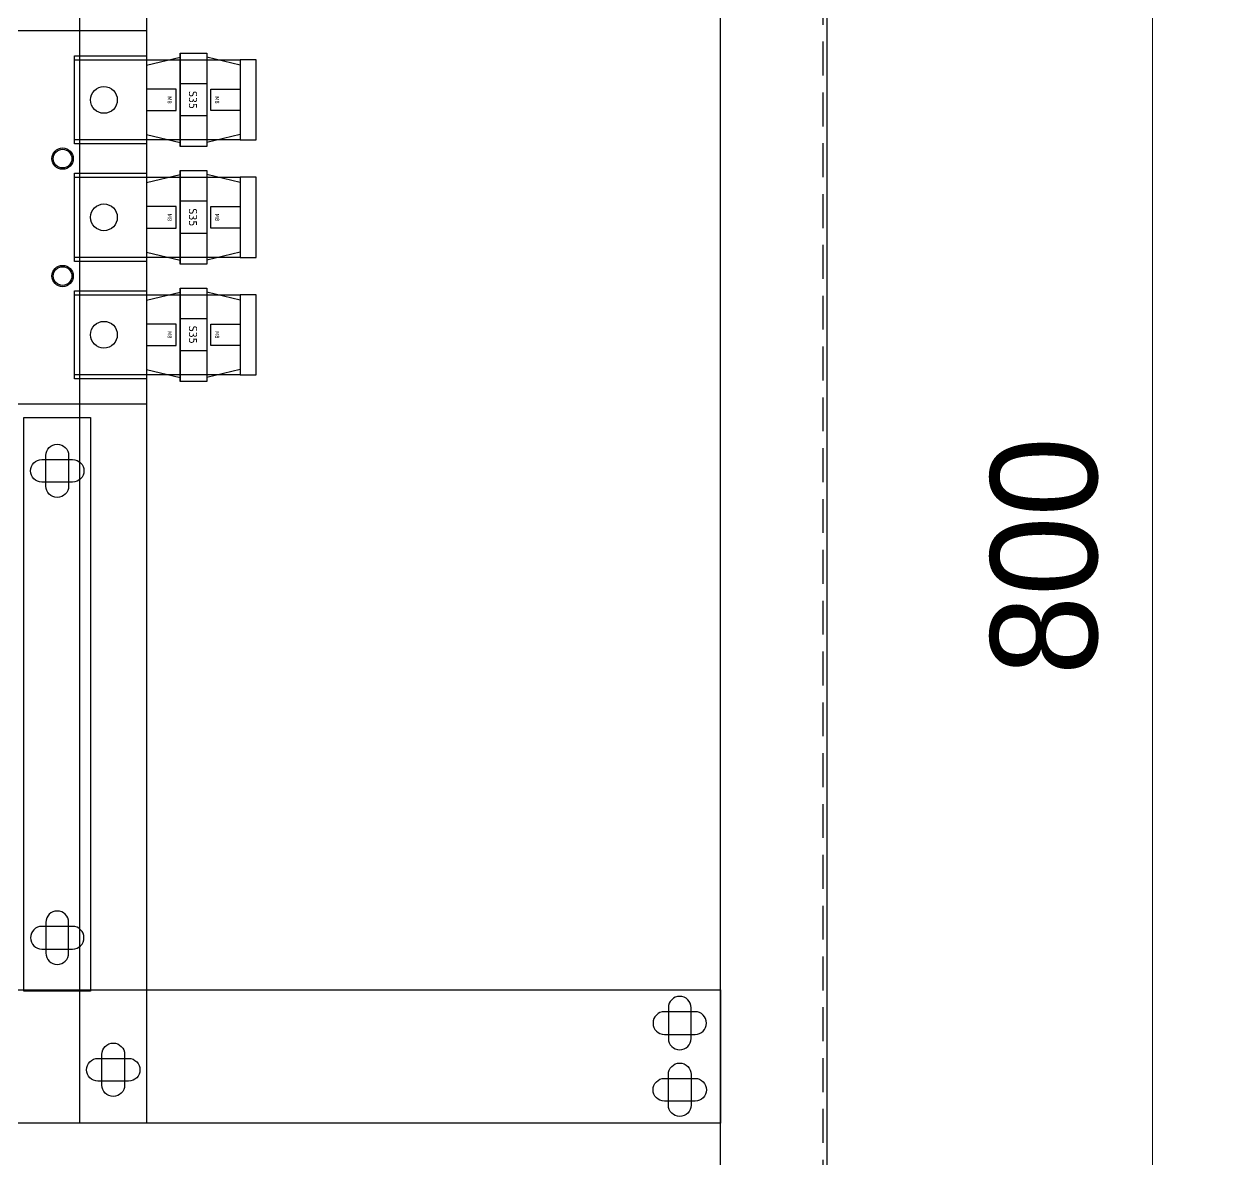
# Model space of a CAD drawing. Header units: millimetres. Extents: x 0 to 5940, y 0 to 4200.
# Drawn here: x 3388.4 to 3836.2, y 2403.7 to 2829.2 of the extents above; entities that cross this region are included whole.
import ezdxf

# ---------------------------------------------------------------- set-up
doc = ezdxf.new("R2010")
doc.units = ezdxf.units.MM
doc.linetypes.add('HIDDENX2', pattern=[19.05, 12.7, -6.35])
doc.layers.add('CNC', color=7, linetype='Continuous')
doc.layers.add('DIM', color=253, linetype='Continuous')
doc.styles.add('Arial', font='arial.ttf')
doc.dimstyles.new('Dim-40', dxfattribs={"dimtxt": 40, "dimasz": 20, "dimexe": 25, "dimexo": 40, "dimgap": 20, "dimtad": 1, "dimdec": 0, "dimtxsty": 'Standard', "dimblk": 'OBLIQUE', "dimcen": 15, "dimclrd": 5, "dimclre": 5, "dimclrt": 3, "dimazin": 3, "dimtfac": 1, "dimtdec": 0, "dimtmove": 0, "dimatfit": 3, "dimldrblk": 'ARCHTICK', "dimlwd": 9, "dimlwe": 9})

# ---------------------------------------------------------------- blocks, each defined once
blk = doc.blocks.new('nxm-400-630-1')
at = {"color": 7}
for p, q in [((29465.06, -129525.93), (29605.06, -129525.93)), ((29510.06, -129600.93), (29560.06, -129600.93)), ((29494.06, -129652.93), (29500.06, -129646.93)), ((29500.06, -129652.93), (29494.06, -129646.93)), ((29465.06, -129675.93), (29605.06, -129675.93))]:
    blk.add_line(p, q, dxfattribs=at)
for points in [[(29465.06, -129472.43), (29605.06, -129472.43), (29605.06, -129729.43), (29465.06, -129729.43)], [(29510.06, -129554.93), (29560.06, -129554.93), (29560.06, -129646.93), (29510.06, -129646.93)], [(29510.06, -129594.43), (29560.06, -129594.43), (29560.06, -129607.43), (29510.06, -129607.43)], [(29494.06, -129652.93), (29500.06, -129652.93), (29500.06, -129646.93), (29494.06, -129646.93)]]:
    blk.add_lwpolyline(points, close=True, dxfattribs=at)
at = {"color": 1}
for points in [[(29474.56, -129472.43), (29507.56, -129472.43), (29507.56, -129499.43), (29474.56, -129499.43)], [(29474.56, -129729.43), (29507.56, -129729.43), (29507.56, -129702.43), (29474.56, -129702.43)]]:
    blk.add_lwpolyline(points, close=True, dxfattribs=at)
at = {"color": 2}
for points in [[(29518.56, -129472.43), (29551.56, -129472.43), (29551.56, -129499.43), (29518.56, -129499.43)], [(29518.56, -129729.43), (29551.56, -129729.43), (29551.56, -129702.43), (29518.56, -129702.43)]]:
    blk.add_lwpolyline(points, close=True, dxfattribs=at)
at = {"color": 5}
for points in [[(29562.56, -129472.43), (29595.56, -129472.43), (29595.56, -129499.43), (29562.56, -129499.43)], [(29562.56, -129729.43), (29595.56, -129729.43), (29595.56, -129702.43), (29562.56, -129702.43)]]:
    blk.add_lwpolyline(points, close=True, dxfattribs=at)
at = {"color": 1}
for centre in [(29491.06, -129488.43), (29491.06, -129713.43)]:
    blk.add_circle(centre, 5, dxfattribs=at)
at = {"color": 2}
for centre in [(29535.06, -129488.43), (29535.06, -129713.43)]:
    blk.add_circle(centre, 5, dxfattribs=at)
at = {"color": 5}
for centre in [(29579.06, -129488.43), (29579.06, -129713.43)]:
    blk.add_circle(centre, 5, dxfattribs=at)
at = {"color": 7}
for centre in [(29513.06, -129503.93), (29557.06, -129503.93), (29513.06, -129697.93), (29557.06, -129697.93)]:
    blk.add_circle(centre, 3.5, dxfattribs=at)
at = {"color": 7, "char_height": 6, "width": 25.6029, "attachment_point": 5, "style": 'Arial'}
for s, insert in [('CHINT', (29482.99, -129535.33)), ('NXM-400S\\PNXM-630S', (29535.06, -129662.43))]:
    blk.add_mtext(s, dxfattribs=dict(at, insert=insert))
blk = doc.blocks.new('su35-1')
at = {"color": 1}
for p, q in [((-13, 35), (-16, 22.5)), ((-13, 35), (13, 35)), ((13, 35), (16, 22.5)), ((-17.5, 12.5), (-17.5, 22.5)), ((-17.5, 22.5), (17.5, 22.5)), ((-16, 22.5), (16, 22.5)), ((-6, 22.5), (-6, 12.5)), ((6, 22.5), (6, 12.5)), ((17.5, 22.5), (17.5, 12.5)), ((-17.5, 12.5), (17.5, 12.5)), ((17.5, 12.5), (-17.5, 12.5)), ((-16, 12.5), (16, 12.5)), ((-13, 0), (-16, 12.5)), ((13, 0), (16, 12.5)), ((-13, 0), (13, 0))]:
    blk.add_line(p, q, dxfattribs=at)
for points in [[(-4, 35), (4, 35), (4, 24), (-4, 24)], [(-4, 0), (4, 0), (4, 11), (-4, 11)]]:
    blk.add_lwpolyline(points, close=True, dxfattribs=at)
at = {"color": 1, "width": 30.0978, "attachment_point": 5}
for s, insert, char_height in [('{\\fTahoma|b0|i0|c0|p34;M8}', (0, 26.4), 1.5), ('{\\fTahoma|b0|i0|c0|p34;S35}', (0, 17.34), 3), ('{\\fTahoma|b0|i0|c0|p34;M8}', (0, 8.6), 1.5)]:
    blk.add_mtext(s, dxfattribs=dict(at, insert=insert, char_height=char_height))
blk = doc.blocks.new('*D21')
at = {"color": 0, "linetype": 'ByBlock', "lineweight": -2}
for p, q in [((3821.24, 3019.72), (3801.24, 3039.72)), ((3801.24, 2239.72), (3821.24, 2219.72))]:
    blk.add_line(p, q, dxfattribs=at)
at = {"layer": 'Defpoints', "color": 0, "transparency": 16777216}
for p in [(3655.46, 3029.72), (3655.46, 2229.72), (3811.24, 2229.72)]:
    blk.add_point(p, dxfattribs=at)
at = {"layer": 'DIM', "color": 5, "lineweight": 9, "transparency": 16777216}
for p, q in [((3695.46, 3029.72), (3836.24, 3029.72)), ((3811.24, 3029.72), (3811.24, 2229.72)), ((3695.46, 2229.72), (3836.24, 2229.72))]:
    blk.add_line(p, q, dxfattribs=at)
at = {"layer": 'DIM', "color": 3, "transparency": 16777216, "insert": (3770.81, 2629.72), "char_height": 40, "attachment_point": 5, "rotation": 90}
blk.add_mtext('800', dxfattribs=at)
blk = doc.blocks.new('_ArchTick')
at = {"color": 0, "const_width": 0.15}
blk.add_lwpolyline([(-0.5, -0.5), (0.5, 0.5)], dxfattribs=at)
blk = doc.blocks.new('_Oblique')
at = {"color": 0, "linetype": 'ByBlock', "lineweight": -2}
blk.add_line((-0.5, -0.5), (0.5, 0.5), dxfattribs=at)
blk = doc.blocks.new('ovan8.5x20')
at = {"layer": 'CNC', "color": 2, "lineweight": -3}
for p, q in [((5.75, 4.25), (-5.75, 4.25)), ((-5.75, -4.25), (5.75, -4.25))]:
    blk.add_line(p, q, dxfattribs=at)
for centre, start, end in [((-5.75, 0), 90, 270), ((5.75, 0), 270, 90)]:
    blk.add_arc(centre, 4.25, start, end, dxfattribs=at)

msp = doc.modelspace()

# ---------------------------------------------------------------- linework, layer by layer
at = {"color": 7}
msp.add_lwpolyline([(3689.36, 3879.72), (2689.36, 3879.72), (2689.36, 2179.72), (3689.36, 2179.72)], close=True, dxfattribs=at)
at = {"color": 7, "linetype": 'HIDDENX2'}
msp.add_lwpolyline([(3687.86, 3878.22), (2690.86, 3878.22), (2690.86, 2181.22), (3687.86, 2181.22)], close=True, dxfattribs=at)
at = {"color": 4}
msp.add_lwpolyline([(3649.36, 3839.72), (2729.36, 3839.72), (2729.36, 2219.72), (3649.36, 2219.72)], close=True, dxfattribs=at)
at = {"color": 8}
for points in [[(3409.36, 3242.22), (3434.36, 3242.22), (3434.36, 2417.22), (3409.36, 2417.22)], [(3388.36, 2681.72), (3413.36, 2681.72), (3413.36, 2466.72), (3388.36, 2466.72)], [(2729.36, 2467.22), (3649.36, 2467.22), (3649.36, 2417.22), (2729.36, 2417.22)]]:
    msp.add_lwpolyline(points, close=True, dxfattribs=at)
at = {"color": 1}
for points in [[(3469.36, 2815.72), (3469.36, 2785.72), (3407.36, 2785.72), (3407.36, 2815.72)], [(3469.36, 2785.72), (3475.36, 2785.72), (3475.36, 2815.72), (3469.36, 2815.72)]]:
    msp.add_lwpolyline(points, close=True, dxfattribs=at)
at = {"color": 2}
for points in [[(3469.36, 2771.72), (3469.36, 2741.72), (3407.36, 2741.72), (3407.36, 2771.72)], [(3469.36, 2741.72), (3475.36, 2741.72), (3475.36, 2771.72), (3469.36, 2771.72)]]:
    msp.add_lwpolyline(points, close=True, dxfattribs=at)
at = {"color": 5}
for points in [[(3469.36, 2727.72), (3469.36, 2697.72), (3407.36, 2697.72), (3407.36, 2727.72)], [(3469.36, 2697.72), (3475.36, 2697.72), (3475.36, 2727.72), (3469.36, 2727.72)]]:
    msp.add_lwpolyline(points, close=True, dxfattribs=at)
at = {"color": 2}
for centre in [(3402.86, 2778.72), (3402.86, 2734.72)]:
    msp.add_circle(centre, 4, dxfattribs=at)

# ---------------------------------------------------------------- block references
at = {"color": 7, "rotation": 270}
msp.add_blockref('nxm-400-630-1', (132906.78, 32291.78), dxfattribs=at)
at = {"color": 2, "rotation": 270}
for p in [(3434.36, 2800.72), (3434.36, 2756.72), (3434.36, 2712.72)]:
    msp.add_blockref('su35-1', p, dxfattribs=at)
at = {"layer": 'CNC', "lineweight": -3, "xscale": -1}
for p, rotation in [((3400.86, 2661.72), 90), ((3421.86, 2437.22), 270), ((3421.86, 2437.22), 180), ((3634.11, 2429.72), 90)]:
    msp.add_blockref('ovan8.5x20', p, dxfattribs=dict(at, rotation=rotation))
for p in [(3400.86, 2661.72), (3634.11, 2429.72)]:
    msp.add_blockref('ovan8.5x20', p, dxfattribs=at)
at = {"layer": 'CNC', "lineweight": -3}
for p, rotation in [((3400.86, 2486.72), 90), ((3400.86, 2486.72), 180), ((3634.11, 2454.72), 90), ((3634.11, 2454.72), 180)]:
    msp.add_blockref('ovan8.5x20', p, dxfattribs=dict(at, rotation=rotation))

# ---------------------------------------------------------------- dimensions: what is measured, and where the dimension line sits
at = {"layer": 'DIM', "color": 2}
dim = msp.add_linear_dim(base=(3811.24, 2229.72), p1=(3655.46, 3029.72), p2=(3655.46, 2229.72), angle=90, dimstyle='Dim-40', dxfattribs=at)
dim.commit()
dim.dimension.update_dxf_attribs({"geometry": '*D21', "text_midpoint": (3770.81, 2629.72)})

doc.saveas('drawing.dxf')
